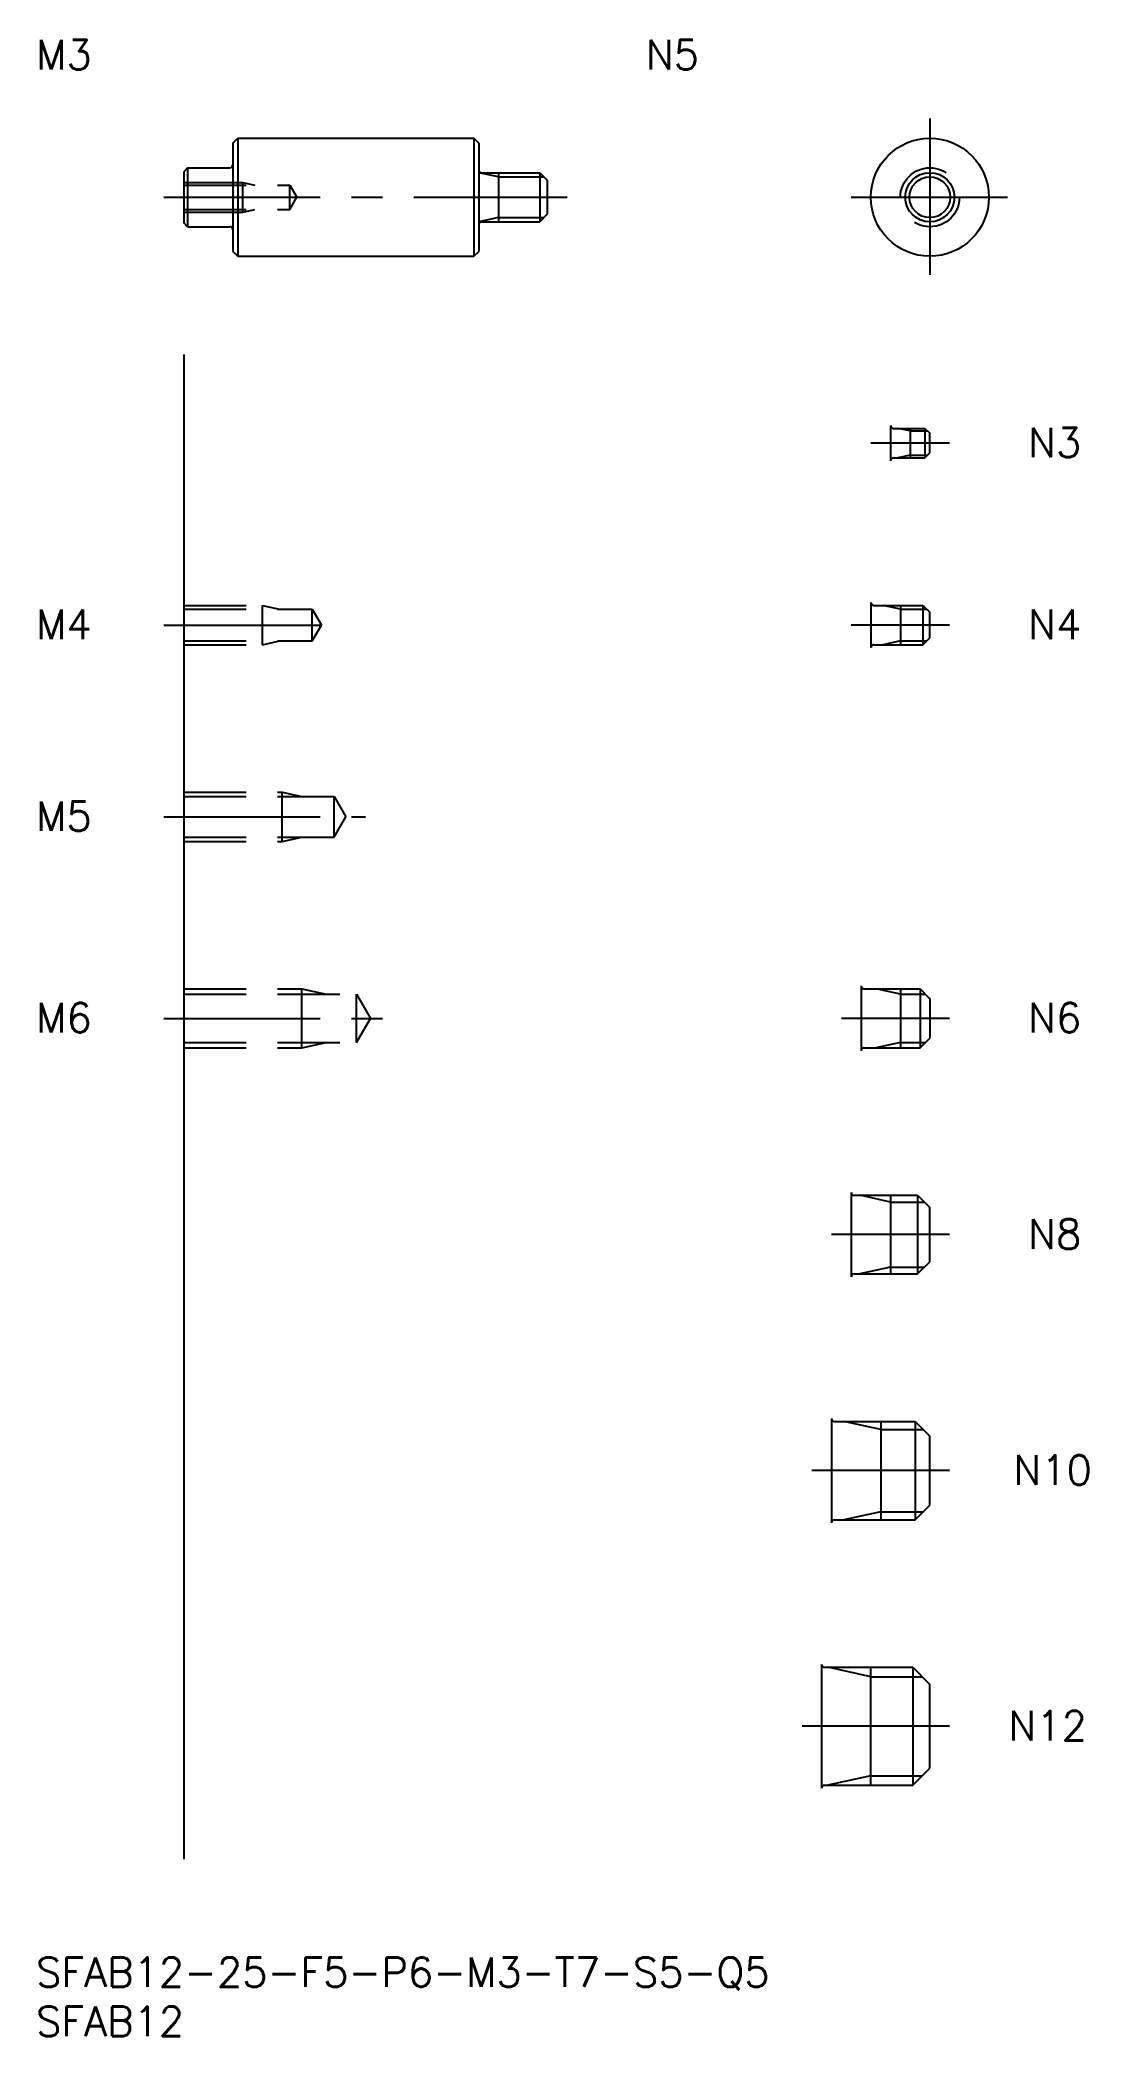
# Model space of a CAD drawing. Extents: x 0 to 107, y -8 to 195.
import ezdxf

# ---------------------------------------------------------------- set-up
doc = ezdxf.new("R2010")
doc.units = 0
doc.header["$LTSCALE"] = 0.5
doc.linetypes.add('CENTER', pattern=[50.8, 31.75, -6.35, 6.35, -6.35])
doc.linetypes.add('DASHED', pattern=[19.05, 12.7, -6.35])
for name, color, linetype in [('MSM_CENTER', 1, 'CENTER'), ('MSM_CONTINUOUS', 7, 'CONTINUOUS'), ('MSM_DASHED', 4, 'DASHED'), ('MSM_NARROW', 5, 'CONTINUOUS'), ('MSM_PART_NUMBER', 7, 'CONTINUOUS')]:
    doc.layers.add(name, color=color, linetype=linetype)
doc.styles.get("Standard").update_dxf_attribs({"font": 'txt.shx', "height": 1, "bigfont": 'bigfont.shx'})

# ---------------------------------------------------------------- blocks, each defined once
blk = doc.blocks.new('*U18')
at = {"layer": 'MSM_PART_NUMBER'}
blk.add_text('SFAB12-25-F5-P6-M3-T7-S5-Q5', height=3, dxfattribs=at).set_placement((0, -3))
blk = doc.blocks.new('*U19')
at = {"layer": 'MSM_PART_NUMBER'}
blk.add_text('SFAB12', height=3, dxfattribs=at).set_placement((0, -8))
blk = doc.blocks.new('*U20')
at = {"layer": 'MSM_PART_NUMBER'}
blk.add_text('M6', height=3, dxfattribs=at).set_placement((0, 94.06))
blk = doc.blocks.new('*U21')
at = {"layer": 'MSM_PART_NUMBER'}
blk.add_text('M5', height=3, dxfattribs=at).set_placement((0, 114.56))
blk = doc.blocks.new('*U22')
at = {"layer": 'MSM_PART_NUMBER'}
blk.add_text('M4', height=3, dxfattribs=at).set_placement((0, 134.06))
blk = doc.blocks.new('*U23')
at = {"layer": 'MSM_PART_NUMBER'}
blk.add_text('M3', height=3, dxfattribs=at).set_placement((0, 192))
blk = doc.blocks.new('*U24')
at = {"layer": 'MSM_PART_NUMBER'}
blk.add_text('N12', height=3, dxfattribs=at).set_placement((98.87, 22.06))
blk = doc.blocks.new('*U25')
at = {"layer": 'MSM_PART_NUMBER'}
blk.add_text('N10', height=3, dxfattribs=at).set_placement((99.37, 48.06))
blk = doc.blocks.new('*U26')
at = {"layer": 'MSM_PART_NUMBER'}
blk.add_text('N8', height=3, dxfattribs=at).set_placement((100.87, 72.06))
blk = doc.blocks.new('*U27')
at = {"layer": 'MSM_PART_NUMBER'}
blk.add_text('N6', height=3, dxfattribs=at).set_placement((100.87, 94.06))
blk = doc.blocks.new('*U28')
at = {"layer": 'MSM_PART_NUMBER'}
blk.add_text('N5', height=3, dxfattribs=at).set_placement((62, 192))
blk = doc.blocks.new('*U29')
at = {"layer": 'MSM_PART_NUMBER'}
blk.add_text('N4', height=3, dxfattribs=at).set_placement((100.87, 134.06))
blk = doc.blocks.new('*U30')
at = {"layer": 'MSM_PART_NUMBER'}
blk.add_text('N3', height=3, dxfattribs=at).set_placement((100.87, 152.56))

msp = doc.modelspace()

# ---------------------------------------------------------------- linework, layer by layer
at = {"layer": 'MSM_CENTER'}
for p, q in [((90.87, 187), (90.87, 171)), ((13, 179), (54, 179)), ((82.87, 179), (98.87, 179)), ((92.87, 154), (84.87, 154)), ((13, 135.5), (31, 135.5)), ((92.87, 135.5), (82.87, 135.5)), ((13, 116), (33.5, 116)), ((13, 95.5), (36, 95.5)), ((92.87, 95.5), (81.87, 95.5)), ((92.87, 73.5), (80.87, 73.5)), ((92.87, 49.5), (78.87, 49.5)), ((92.87, 23.5), (77.87, 23.5))]:
    msp.add_line(p, q, dxfattribs=at)
at = {"layer": 'MSM_CONTINUOUS'}
for p, q in [((20, 184.5), (20.5, 185)), ((20.5, 185), (20.5, 173)), ((20.5, 185), (44.5, 185)), ((44.5, 185), (44.5, 173)), ((45, 184.5), (44.5, 185)), ((20, 184.5), (20, 173.5)), ((45, 184.5), (45, 173.5)), ((15.4, 182), (15, 181.6)), ((15, 181.6), (15, 176.4)), ((15.4, 182), (19.7, 182)), ((15.4, 182), (15.4, 176)), ((45.3, 181.5), (51.2, 181.5)), ((47, 181.5), (47, 176.5)), ((51.2, 181.5), (52, 180.7)), ((51.2, 181.5), (51.2, 176.5)), ((52, 177.3), (52, 180.7)), ((51.2, 176.5), (52, 177.3)), ((15.4, 176), (15, 176.4)), ((15.4, 176), (19.7, 176)), ((45.3, 176.5), (51.2, 176.5)), ((20, 173.5), (20.5, 173)), ((20.5, 173), (44.5, 173)), ((44.5, 173), (45, 173.5)), ((15, 163), (15, 10)), ((86.87, 155.8), (86.87, 152.2)), ((87.17, 155.5), (90.37, 155.5)), ((88.87, 155.5), (88.87, 152.5)), ((90.37, 155.5), (90.87, 155)), ((90.37, 155.5), (90.37, 152.5)), ((90.87, 153), (90.87, 155)), ((87.17, 152.5), (90.37, 152.5)), ((90.37, 152.5), (90.87, 153)), ((84.87, 137.8), (84.87, 133.2)), ((85.17, 137.5), (90.17, 137.5)), ((87.87, 137.5), (87.87, 133.5)), ((90.17, 137.5), (90.87, 136.8)), ((90.17, 137.5), (90.17, 133.5)), ((90.87, 134.2), (90.87, 136.8)), ((90.17, 133.5), (90.87, 134.2)), ((85.17, 133.5), (90.17, 133.5)), ((83.87, 98.8), (83.87, 92.2)), ((84.17, 98.5), (89.87, 98.5)), ((87.87, 98.5), (87.87, 92.5)), ((89.87, 98.5), (90.87, 97.5)), ((89.87, 98.5), (89.87, 92.5)), ((90.87, 97.5), (90.87, 93.5)), ((89.87, 92.5), (90.87, 93.5)), ((84.17, 92.5), (89.87, 92.5)), ((82.87, 77.8), (82.87, 69.2)), ((83.17, 77.5), (89.62, 77.5)), ((86.87, 77.5), (86.87, 69.5)), ((89.62, 77.5), (90.87, 76.25)), ((89.62, 77.5), (89.62, 69.5)), ((90.87, 70.75), (90.87, 76.25)), ((83.17, 69.5), (89.62, 69.5)), ((89.62, 69.5), (90.87, 70.75)), ((80.87, 54.8), (80.87, 44.2)), ((81.17, 54.5), (89.37, 54.5)), ((85.87, 54.5), (85.87, 44.5)), ((89.37, 54.5), (90.87, 53)), ((89.37, 54.5), (89.37, 44.5)), ((90.87, 46), (90.87, 53)), ((89.37, 44.5), (90.87, 46)), ((81.17, 44.5), (89.37, 44.5)), ((79.87, 17.2), (79.87, 29.8)), ((80.17, 29.5), (89.12, 29.5)), ((84.87, 17.5), (84.87, 29.5)), ((89.12, 29.5), (90.87, 27.75)), ((89.12, 29.5), (89.12, 17.5)), ((90.87, 19.25), (90.87, 27.75)), ((89.12, 17.5), (90.87, 19.25)), ((80.17, 17.5), (89.12, 17.5))]:
    msp.add_line(p, q, dxfattribs=at)
for radius in [6, 2.5]:
    msp.add_circle((90.87, 179), radius, dxfattribs=at)
for centre, start, end in [((19.7, 182.3), 270, 0), ((45.3, 181.8), 180, 270), ((19.7, 175.7), 0, 90), ((45.3, 176.2), 90, 180), ((87.17, 155.8), 180, 270), ((87.17, 152.2), 90, 180), ((85.17, 137.8), 180, 270), ((85.17, 133.2), 90, 180), ((84.17, 98.8), 180, 270), ((84.17, 92.2), 90, 180), ((83.17, 77.8), 180, 270), ((83.17, 69.2), 90, 180), ((81.17, 54.8), 180, 270), ((81.17, 44.2), 90, 180), ((80.17, 29.8), 180, 270), ((80.17, 17.2), 90, 180)]:
    msp.add_arc(centre, 0.3, start, end, dxfattribs=at)
at = {"layer": 'MSM_DASHED'}
for p, q in [((15, 180.5), (21, 180.5)), ((15, 180.23), (25.79, 180.23)), ((21, 180.5), (22.25, 180.23)), ((21, 177.5), (21, 180.5)), ((25.79, 177.77), (25.79, 180.23)), ((25.79, 180.23), (26.5, 179)), ((25.79, 177.77), (26.5, 179)), ((15, 177.77), (25.79, 177.77)), ((15, 177.5), (21, 177.5)), ((21, 177.5), (22.25, 177.77)), ((15, 137.5), (23, 137.5)), ((15, 137.12), (28.06, 137.12)), ((23, 133.5), (23, 137.5)), ((23, 137.5), (24.75, 137.12)), ((28.06, 133.88), (28.06, 137.12)), ((28.06, 137.12), (29, 135.5)), ((28.06, 133.88), (29, 135.5)), ((15, 133.88), (28.06, 133.88)), ((15, 133.5), (23, 133.5)), ((23, 133.5), (24.75, 133.88)), ((15, 118.5), (25, 118.5)), ((15, 118.07), (30.31, 118.07)), ((25, 113.5), (25, 118.5)), ((25, 118.5), (27, 118.07)), ((30.31, 113.93), (30.31, 118.07)), ((30.31, 118.07), (31.5, 116)), ((30.31, 113.93), (31.5, 116)), ((15, 113.93), (30.31, 113.93)), ((25, 113.5), (27, 113.93)), ((15, 113.5), (25, 113.5)), ((15, 98.5), (27, 98.5)), ((15, 97.96), (32.58, 97.96)), ((27, 92.5), (27, 98.5)), ((27, 98.5), (29.5, 97.96)), ((32.58, 93.04), (32.58, 97.96)), ((32.58, 97.96), (34, 95.5)), ((32.58, 93.04), (34, 95.5)), ((15, 93.04), (32.58, 93.04)), ((15, 92.5), (27, 92.5)), ((27, 92.5), (29.5, 93.04))]:
    msp.add_line(p, q, dxfattribs=at)
msp.add_circle((90.87, 179), 3, dxfattribs=at)
at = {"layer": 'MSM_NARROW'}
for p, q in [((47, 181.07), (45, 181.5)), ((47, 181.07), (51.63, 181.07)), ((47, 176.93), (45, 176.5)), ((47, 176.93), (51.63, 176.93)), ((88.87, 155.23), (87.62, 155.5)), ((88.87, 155.23), (90.64, 155.23)), ((88.87, 152.77), (87.62, 152.5)), ((88.87, 152.77), (90.64, 152.77)), ((87.87, 137.12), (86.12, 137.5)), ((87.87, 137.12), (90.55, 137.12)), ((87.87, 133.88), (86.12, 133.5)), ((87.87, 133.88), (90.55, 133.88)), ((87.87, 97.96), (85.37, 98.5)), ((87.87, 97.96), (90.41, 97.96)), ((87.87, 93.04), (85.37, 92.5)), ((87.87, 93.04), (90.41, 93.04)), ((86.87, 76.82), (83.74, 77.5)), ((86.87, 76.82), (90.29, 76.82)), ((86.87, 70.18), (83.74, 69.5)), ((86.87, 70.18), (90.29, 70.18)), ((85.87, 53.69), (82.12, 54.5)), ((85.87, 53.69), (90.18, 53.69)), ((85.87, 45.31), (82.12, 44.5)), ((85.87, 45.31), (90.18, 45.31)), ((84.87, 28.55), (80.49, 29.5)), ((84.87, 28.55), (90.06, 28.55)), ((84.87, 18.45), (80.49, 17.5)), ((84.87, 18.45), (90.06, 18.45))]:
    msp.add_line(p, q, dxfattribs=at)
msp.add_circle((90.87, 179), 2.07, dxfattribs=at)

# ---------------------------------------------------------------- block references
at = {"layer": 'MSM_CONTINUOUS'}
for name in ['*U23', '*U28', '*U30', '*U22', '*U29', '*U21', '*U20', '*U27', '*U26', '*U25', '*U24', '*U18', '*U19']:
    msp.add_blockref(name, (0, 0), dxfattribs=at)

doc.saveas('drawing.dxf')
